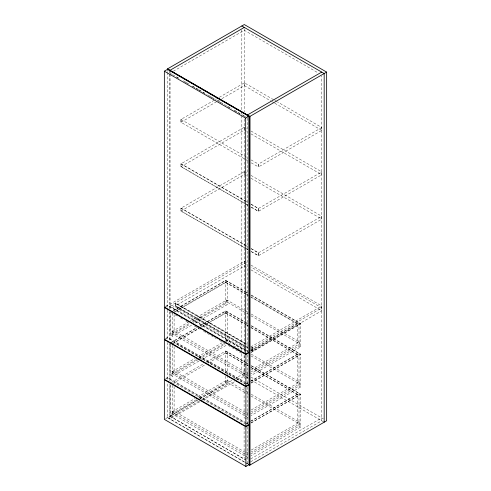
<?xml version="1.0" encoding="UTF-8"?>
<svg xmlns="http://www.w3.org/2000/svg" width="491" height="491" viewBox="0 0 491 491"><rect width="100%" height="100%" fill="white"/><g stroke="black" fill="none" stroke-linecap="round" stroke-linejoin="round"><path stroke-width="0.37" stroke-dasharray="2.46 1.84" d="M173.298 71.244L244.291 30.258L318.395 73.036M247.869 160.827L180.964 122.29L180.964 119.436L214.69 99.968M215.346 99.587L216.666 98.826M219.305 97.298L244.377 82.826L274.15 100.017M180.964 122.29L217.329 101.293M217.986 100.913L219.305 100.152M221.944 98.63L244.377 85.68L271.505 101.342M247.789 205.25L180.964 166.67L180.964 163.816L244.377 127.206L246.359 128.347M180.964 166.67L244.377 130.054L246.359 131.201M247.789 249.624L180.964 211.044L180.964 208.19L244.377 171.58L246.359 172.728M321.789 127.519L258.376 164.129L258.376 166.983L321.789 130.373L321.789 127.519L277.458 101.925M180.964 211.044L244.377 174.434L246.359 175.582M251.097 204.305L258.376 208.509L321.789 171.899L321.789 174.753L258.376 211.363L251.097 207.159M165.614 306.28L167.511 305.187L246.194 350.611M251.097 248.685L258.376 252.883L321.789 216.273L321.789 219.127L258.376 255.737L251.097 251.533M165.614 306.758L167.511 305.66L245.064 350.439M246.359 262.433L244.377 261.286L170.064 304.187L246.151 348.119M246.267 347.168L175.471 306.298L175.471 303.444L246.353 344.271M246.359 267.19L244.377 266.042L175.557 305.776L245.027 345.885M175.471 306.298L246.353 347.125M173.452 310.478L225.707 280.306L244.604 291.212M173.452 310.791L225.707 280.619L244.604 291.531M173.114 312.571L227.358 281.257L227.358 304.555L194.945 323.268M175.097 311.742L227.358 281.57M171.905 331.652L244.647 373.657L244.647 375.554L171.905 333.555L171.905 331.652L188.44 322.108M189.103 321.728L226.805 299.958L247.967 312.178M172.451 331.971L174.102 331.02L245.745 372.387M227.358 300.277L225.707 301.228L246.273 313.098M171.905 333.555L189.103 323.63M192.411 321.715L226.805 301.861L226.805 299.958M172.451 313.27L170.807 312.319L170.807 335.298L189.986 324.226M193.294 322.317L225.707 303.604L227.358 304.555M165.614 338.452L167.511 337.36L246.39 382.9M165.614 338.931L167.511 337.839L245.064 382.612M170.807 335.298L172.451 336.249L192.294 324.797M170.807 342.589L197.265 327.313M199.911 325.785L225.707 310.895L244.604 321.801M170.807 342.908L197.265 327.632M199.911 326.104L225.707 311.208L244.604 322.121M172.451 343.54L198.91 328.264M199.573 327.884L227.358 311.846L227.358 341.632M172.451 343.86L198.91 328.583M201.555 327.055L227.358 312.159M171.905 371.755L244.647 413.753L244.647 415.656L171.905 373.657L171.905 371.755L195.056 358.387M197.701 356.859L222.834 342.35M225.486 340.822L226.805 340.054L245.93 351.096M172.451 372.068L174.102 371.116L245.745 412.483M225.707 341.325L227.358 340.373M171.905 373.657L196.375 359.522M199.027 357.994L224.16 343.485M170.807 344.418L170.807 375.4L197.928 359.743M198.585 359.357L225.044 344.081M165.614 378.555L167.511 377.456L246.39 422.997M166.246 378.665L167.511 377.935L245.064 422.708M170.807 375.4L172.451 376.352L198.91 361.075M201.555 359.547L227.358 344.651M170.807 382.784L203.882 363.592M206.527 362.162L225.707 350.991L244.604 361.898M172.451 383.735L205.526 364.543M208.172 363.113L227.358 351.943L227.358 375.983M250.797 346.965L321.789 305.979L321.789 310.735L252.969 350.47L250.981 349.322M250.797 348.868L321.789 307.882L250.993 267.006M250.901 346.99L252.969 348.088L250.981 346.947M250.717 350.5L299.001 322.624L299.001 345.922L250.717 373.798M250.717 350.82L299.001 322.937M250.901 349.844L252.969 350.942L252.969 347.616L250.981 346.468M251.036 352.213L300.652 323.569L300.652 346.867L251.036 375.511M251.036 352.532L300.652 323.888L251.239 295.361M171.905 411.851L244.647 453.85L244.647 455.752L171.905 413.753L171.905 411.851L195.056 398.483M197.701 396.955L226.805 380.151L247.967 392.37M172.451 412.17L174.102 411.219L245.745 452.579M227.358 380.47L225.707 381.421L246.273 393.297M171.905 413.753L196.375 399.625M199.027 398.097L226.805 382.053L226.805 380.151M170.807 385.067L170.807 415.496L197.265 400.22M199.911 398.692L225.707 383.796L227.358 384.748L227.358 376.732M165.614 418.651L199.174 399.275M199.837 398.895L233.857 379.248M234.526 378.868L244.291 373.228L246.286 374.375M299.001 341.638L297.356 342.589L297.356 323.569L250.919 296.76M246.635 372.509L247.955 371.742M251.263 369.833L299.553 341.957L299.553 343.86L251.263 371.736M170.807 415.496L172.451 416.448L198.91 401.172M201.555 399.643L227.358 384.748M246.635 374.412L247.955 373.645M199.837 401.742L169.898 419.032L169.898 384.545M202.495 400.214L234.342 381.826M237.656 379.911L244.291 376.081L244.291 118.81M245.42 376.855L248.072 375.327M246.408 378.187L247.734 377.419M246.746 383.379L248.072 382.618M250.717 381.09L299.001 353.207L299.001 386.018L250.717 413.895M246.746 383.698L248.072 382.931M250.717 381.403L299.001 353.526M251.036 382.802L300.652 354.158L300.652 386.969L251.036 415.613M251.036 383.121L300.652 354.477L251.239 325.95M299.001 381.74L297.356 382.692L297.356 354.158L250.919 327.35M246.635 412.606L247.955 411.845M251.263 409.936L299.553 382.053L299.553 383.956L251.263 411.832M246.635 414.508L247.955 413.747M245.42 416.951L248.072 415.423M246.408 418.283L247.734 417.522M246.746 423.475L248.072 422.714M250.717 421.186L299.001 393.309L299.001 426.114L250.717 453.991M246.746 423.573L248.072 422.806M250.717 421.284L299.001 393.401M251.036 422.898L300.652 394.261L300.652 427.066L251.036 455.709M251.036 422.997L300.652 394.353L251.239 365.826M299.001 421.837L297.356 422.788L297.356 394.261L250.919 367.446M246.635 452.702L247.955 451.941M251.263 450.032L299.553 422.156L299.553 424.052L251.263 451.935M246.635 454.605L247.955 453.844M245.42 457.047L248.072 455.519M246.408 458.379L247.734 457.618M250.711 458.907L321.703 417.921M247.396 463.676L247.396 426.894M250.711 461.761L321.703 420.775L321.703 75.927M274.813 100.397L276.795 101.545M272.161 101.723L274.15 102.871M274.813 103.251L321.789 130.373M169.984 73.159L171.967 74.307M172.629 74.687L179.246 78.505M183.217 80.8L189.17 84.237M192.478 86.146L198.432 89.583M199.094 89.963L207.036 94.548M207.693 94.935L214.309 98.752M216.961 100.281L231.513 108.683M234.164 110.211L241.437 114.415M242.1 114.796L246.734 117.472M176.515 77.026L179.16 78.554M185.119 81.991L188.427 83.9M192.398 86.195L198.352 89.632M199.015 90.013L205.631 93.836M209.596 96.126L214.229 98.801M218.863 101.471L222.828 103.767M227.462 106.437L231.433 108.732M234.741 110.641L240.031 113.697M243.34 115.606L246.648 117.515M250.993 131.023L321.789 171.899M250.993 133.877L321.789 174.753M180.964 119.436L247.869 157.973M251.097 159.931L258.456 164.086L258.456 166.934L251.097 162.779M250.993 175.404L321.789 216.273M250.993 178.251L321.789 219.127M245.887 201.2L181.044 163.767L181.044 166.621L245.887 204.053M246.55 201.586L247.869 202.347M251.177 204.256L258.456 208.46L258.456 211.314L251.177 207.11M180.964 163.816L247.789 202.396M246.55 204.44L247.869 205.201M245.887 245.58L181.044 208.141L181.044 210.995L245.887 248.434M246.55 245.96L247.869 246.728M251.177 248.636L258.456 252.84L258.456 255.688L251.177 251.49M180.964 208.19L247.789 246.77M246.55 248.814L247.869 249.581M250.993 265.103L321.789 305.979M246.359 264.336L244.377 263.188L170.064 306.089L244.831 349.254M250.993 269.86L321.789 310.735M245.267 291.599L247.918 293.127M251.239 295.042L300.652 323.569M245.267 291.912L247.918 293.446M225.707 282.208L246.273 294.078M246.936 294.465L248.262 295.226M225.707 282.521L246.273 294.397M246.936 294.778L248.262 295.545M250.919 297.08L297.356 323.888M251.239 314.062L299.553 341.957M246.648 313.313L248.262 314.246M250.919 315.781L299.553 343.86M299.001 345.922L300.652 346.867M245.267 322.188L247.918 323.716M251.239 325.631L300.652 354.158M245.267 322.501L247.918 324.035M225.707 312.798L246.273 324.668M246.936 325.054L248.262 325.815M225.707 313.111L246.273 324.987M246.936 325.367L248.262 326.134M250.919 327.669L297.356 354.477M246.353 343.792L175.557 302.922L175.557 306.249M175.471 303.444L246.267 344.32M246.93 344.7L248.256 345.461M245.69 346.265L247.673 347.413M250.981 349.795L252.969 350.942M246.93 347.554L248.256 348.315M245.494 349.641L247.476 350.783L247.476 348.88M246.85 350.991L248.833 352.139M251.239 354.158L299.553 382.053M228.131 342.718L231.016 344.387M233.667 345.922L241.627 350.513M250.919 355.877L299.553 383.956M299.001 386.018L300.652 386.969M175.109 314.805L177.76 316.333M180.412 317.867L183.069 319.395M185.721 320.93L188.372 322.464M194.344 325.907L200.316 329.357M203.63 331.272L216.236 338.551M219.557 340.466L225.522 343.909M228.18 345.443L241.449 353.103M245.267 362.284L247.918 363.813M251.239 365.734L300.652 394.261M225.707 351.083L244.604 361.996M245.267 362.376L247.918 363.911M225.707 352.894L246.273 364.764M246.936 365.151L248.262 365.918M225.707 352.986L246.273 364.862M246.936 365.243L248.262 366.01M250.919 367.544L297.356 394.353M246.936 374.756L248.274 375.529M250.907 377.045L323.323 418.854M248.262 378.371L241.824 374.651L241.824 353.195M250.907 379.899L324.177 422.199M245.745 378.567L244.101 377.616L244.101 354.637M247.053 383.281L249.041 384.435M245.727 382.992L247.716 384.14M245.745 383.956L174.102 342.589L245.745 384.275M251.239 394.261L299.553 422.156M246.648 393.512L248.262 394.445M250.919 395.973L299.553 424.052M299.001 426.114L300.652 427.066M245.745 418.663L244.101 417.712L244.101 386.736M247.053 423.383L249.041 424.531M245.727 423.089L247.716 424.242M245.745 424.15L174.102 382.784M245.745 458.766L244.101 457.815L244.101 426.599M169.984 416.129L246.071 460.061M169.898 416.178L245.991 460.11M167.511 417.559L249.041 464.627M244.665 462.197L167.431 417.602L167.511 383.072M245.328 462.577L248.544 464.437M258.376 208.509L258.376 211.363M258.376 252.883L258.376 255.737M252.883 348.137L252.883 350.991M247.396 118.067L247.311 351.838M247.396 354.858L247.311 384.023M247.396 387.043L247.311 424.641M244.377 82.826L244.377 85.68M244.377 127.206L244.377 130.054M244.377 171.58L244.377 174.434M244.377 261.286L244.377 266.042M244.291 28.828L244.291 111.911M241.824 29.81L241.824 111.04M241.824 111.807L241.824 114.869M241.824 115.637L241.824 350.132M226.805 340.054L226.805 341.957M225.707 280.306L225.707 303.604M225.707 310.895L225.707 341.435M225.707 350.991L225.707 373.191M225.707 376.186L225.707 383.796M181.044 119.393L181.044 122.241M174.102 314.565L174.102 331.02M174.102 346.72L174.102 371.116M174.102 386.527L174.102 411.219M172.451 312.951L172.451 336.249M172.451 345.369L172.451 376.352M172.451 385.232L172.451 416.448M169.984 70.305L169.984 73.368M169.984 74.135L169.984 308.63M169.984 311.699L169.984 341.583M169.984 342.35L169.984 381.433M169.984 384.496L169.984 418.983M169.898 70.354L169.898 73.417M169.898 74.184L169.898 308.679M169.898 311.748L169.898 340.864M169.898 343.933L169.898 381.482M167.511 68.881L167.431 71.993M167.511 72.416L167.431 307.256M167.511 310.189L167.431 339.441M167.511 342.405L167.511 380.218"/><path stroke-width="0.74" d="M164.356 71.177L167.511 69.354L248.833 116.306L248.833 352.139L245.678 353.962L164.356 307.01L164.356 71.177L245.678 118.128L248.833 116.306M169.898 70.354L244.291 27.404M247.311 115.047L321.703 72.097M326.644 72.097L244.291 24.55L167.431 68.924L249.784 116.471L326.644 72.097L326.644 420.775L249.784 465.149L248.544 464.437M245.887 354.557L249.041 352.734L249.041 384.435L245.887 386.251L164.356 339.183L164.356 307.483L245.887 354.557L245.887 386.251M245.887 386.73L249.041 384.907L249.041 424.531L245.887 426.354L164.356 379.279L164.356 339.662L245.887 386.73L245.887 426.354M245.887 426.826L249.041 425.003L249.041 464.627L245.887 466.45L164.356 419.382L164.356 379.758L245.887 426.826L245.887 466.45M241.824 25.974L324.177 73.521L324.177 422.199M167.511 68.881L249.864 116.422L249.864 465.106L248.63 464.388M249.784 116.471L249.784 465.149M247.396 114.998L247.311 116.471M245.678 118.128L245.678 353.962"/></g></svg>
